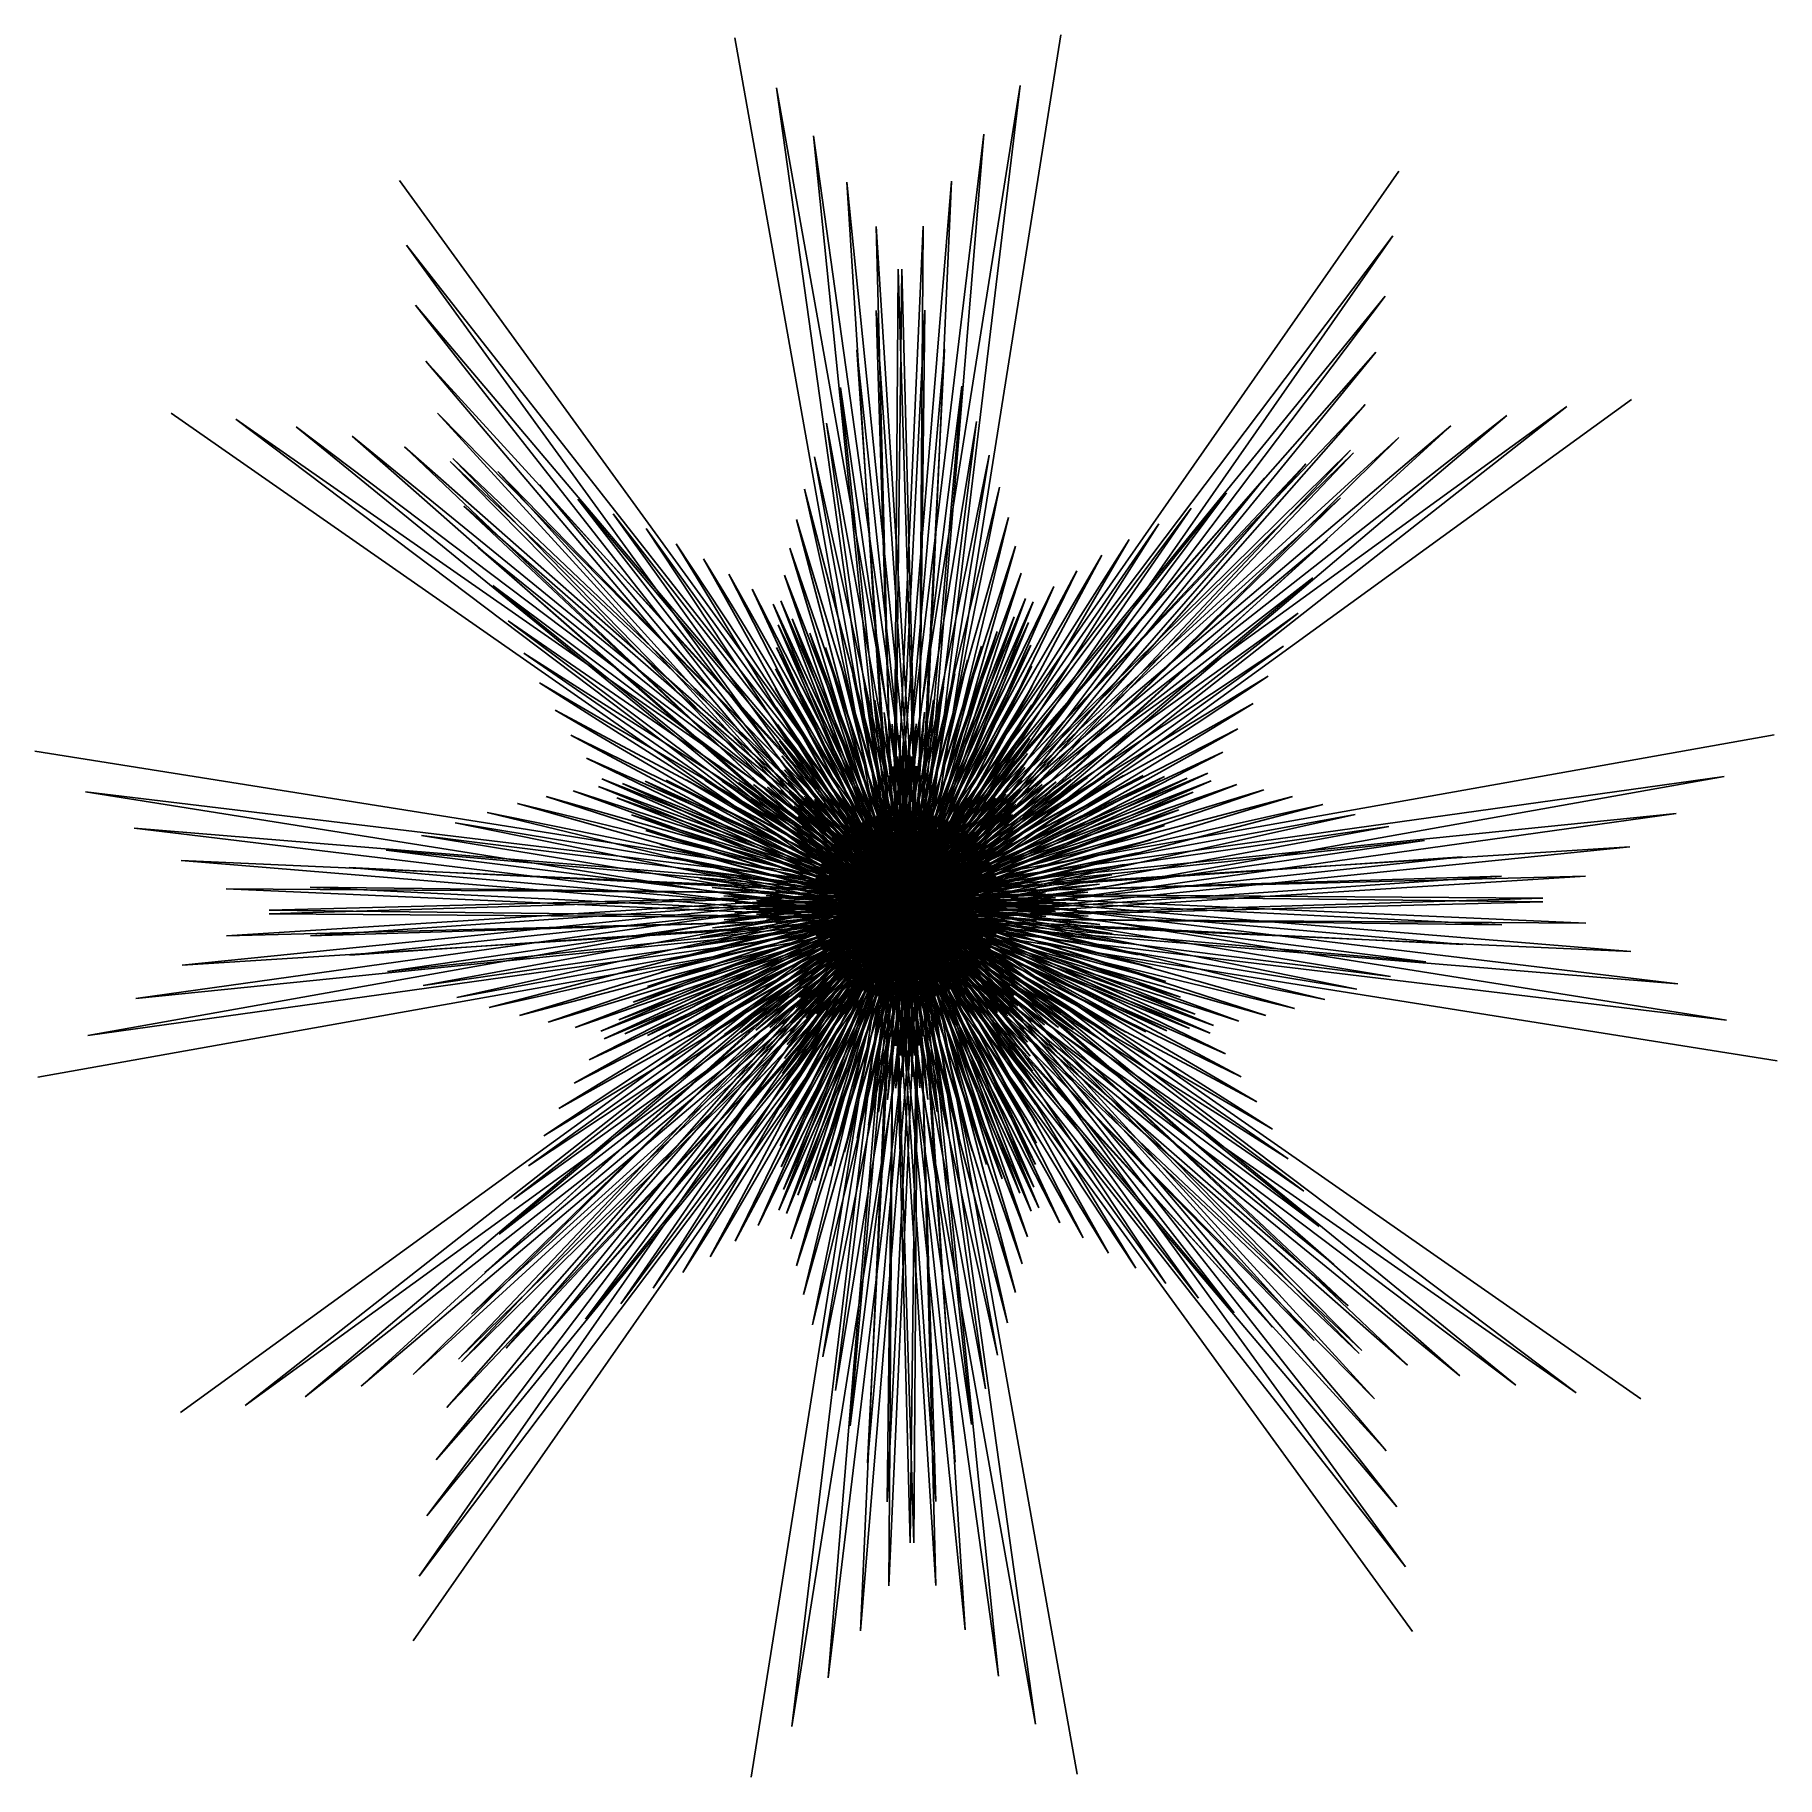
# Model space of a CAD drawing. Header units: metres. Extents: x -32888 to 34088, y -33088 to 33888.
import ezdxf

# ---------------------------------------------------------------- set-up
doc = ezdxf.new("R2010")
doc.units = ezdxf.units.M

msp = doc.modelspace()

# ---------------------------------------------------------------- linework, layer by layer
for p, q in [((5584.4297, -31055.512), (-5985.653, 33770.004)), ((-3790.5317, -31143.89), (6555.378, 33888.23)), ((4990.7324, 31943.861), (-5355.5903, -33088.19)), ((4153.5913, -29207.71), (-4384.23, 31855.543)), ((-4384.23, 31855.543), (7185.95, -32969.945)), ((-2394.7075, -29269.45), (4990.7324, 31943.861)), ((3594.972, 30069.422), (-3790.5317, -31143.89)), ((2879.9504, -27428.295), (-2953.3276, 30007.742)), ((-2953.3276, 30007.742), (5584.4297, -31055.512)), ((-1154.9152, -27466.332), (3594.972, 30069.422)), ((19800.38, -25009.43), (-18868.729, 28290.799)), ((-18117.938, -25366.889), (19539.459, 28652.873)), ((2355.0923, 28266.322), (-2394.7075, -29269.45)), ((1751.1226, -25718.404), (-1679.7739, 28228.31)), ((-1679.7739, 28228.31), (4153.5913, -29207.71)), ((-58.45654, -25735.467), (2355.0923, 28266.322)), ((19318.104, 26166.77), (-18339.207, -27853.043)), ((-17823.096, -23048.54), (19318.104, 26166.77)), ((1258.6895, 26535.46), (-1154.9152, -27466.332)), ((755.2033, -24078.682), (-551.2883, 26518.398)), ((-551.2883, 26518.398), (2879.9504, -27428.295)), ((906.3061, -24077.258), (1258.6895, 26535.46)), ((19461.943, -22697.004), (-18600.219, 25809.553)), ((-18600.219, 25809.553), (20068.55, -27490.922)), ((-118.70905, -22509.3), (444.5786, 24878.68)), ((293.84933, 24877.26), (-58.45654, -25735.467)), ((1750.5352, -22491.678), (293.84933, 24877.26)), ((444.5786, 24878.68), (1751.1226, -25718.404)), ((19063.607, -20545.346), (-18261.736, 23497.174)), ((-18261.736, 23497.174), (19800.38, -25009.43)), ((19023.305, 23848.375), (-18117.938, -25366.889)), ((-17465.457, -20889.705), (19023.305, 23848.375)), ((-881.0642, -21010.043), (1318.5637, 23309.305)), ((2484.4316, -20978.316), (-550.3312, 23291.688)), ((-550.3312, 23291.688), (906.3061, -24077.258)), ((1318.5637, 23309.305), (755.2033, -24078.682)), ((18665.592, 21689.592), (-17823.096, -23048.54)), ((-17054.578, -18882.43), (18665.592, 21689.592)), ((-1541.4043, -19580.338), (2080.8735, 21810.055)), ((3117.448, -19536.45), (-1284.2958, 21778.328)), ((-1284.2958, 21778.328), (1750.5352, -22491.678)), ((2080.8735, 21810.055), (-118.70905, -22509.3)), ((18615.008, -18546.125), (-17863.475, 21345.46)), ((-17863.475, 21345.46), (19461.943, -22697.004)), ((-2108.8499, -18219.303), (2741.2776, 20380.352)), ((3659.1035, -18164.97), (-1917.5745, 20336.434)), ((-1917.5745, 20336.434), (2484.4316, -20978.316)), ((2741.2776, 20380.352), (-881.0642, -21010.043)), ((26009.344, 19600.492), (-27291.01, -19068.426)), ((-24809.467, -18800.33), (28490.836, 19868.676)), ((-22497.09, -18461.84), (26009.344, 19600.492)), ((18254.455, 19682.541), (-17465.457, -20889.705)), ((-16599.336, -17018.748), (18254.455, 19682.541)), ((26366.97, -18317.824), (-27652.959, 19339.332)), ((24048.574, -18023.05), (-25166.805, 19118.055)), ((-25166.805, 19118.055), (28853.078, -18539.154)), ((23697.209, 19261.693), (-24809.467, -18800.33)), ((21889.785, -17665.361), (-22848.457, 18823.201)), ((-22848.457, 18823.201), (26366.97, -18317.824)), ((21545.543, 18863.38), (-22497.09, -18461.84)), ((-20345.38, -18063.566), (23697.209, 19261.693)), ((-18346.205, -17614.924), (21545.543, 18863.38)), ((18124.664, -16691.404), (-17414.84, 19346.285)), ((-17414.84, 19346.285), (19063.607, -20545.346)), ((-2591.7056, -16925.809), (3308.684, 19019.326)), ((4117.5522, -16862.604), (-2459.269, 18964.943)), ((-2459.269, 18964.943), (3117.448, -19536.45)), ((3308.684, 19019.326), (-1541.4043, -19580.338)), ((19882.46, -17254.541), (-20689.625, 18465.55)), ((-20689.625, 18465.55), (24048.574, -18023.05)), ((19546.32, 18414.805), (-20345.38, -18063.566)), ((-16491.438, -17124.633), (19546.32, 18414.805)), ((18018.826, -16799.258), (-18682.352, 18054.664)), ((-18682.352, 18054.664), (21889.785, -17665.361)), ((17691.594, 17924.479), (-18346.205, -17614.924)), ((17799.18, 17818.902), (-17054.578, -18882.43)), ((17600.21, -14973.53), (-16924.557, 17491.516)), ((-16924.557, 17491.516), (18615.008, -18546.125)), ((16291.112, -16307.533), (-16818.936, 17599.148)), ((-16818.936, 17599.148), (19882.46, -17254.541)), ((-16107.561, -15291.081), (17799.18, 17818.902)), ((-14773.348, -16600.377), (17691.594, 17924.479)), ((-2997.6406, -15698.539), (3791.5957, 17725.83)), ((4500.497, -15627.854), (-2917.6619, 17662.582)), ((-2917.6619, 17662.582), (3659.1035, -18164.97)), ((3791.5957, 17725.83), (-2108.8499, -18219.303)), ((15973.455, 17400.28), (-16491.438, -17124.633)), ((14691.952, -15786.426), (-15091.261, 17107.39)), ((-15091.261, 17107.39), (18018.826, -16799.258)), ((14384.399, 16849.129), (-14773.348, -16600.377)), ((-13184.252, -16049.252), (15973.455, 17400.28)), ((-11716.887, -15477.463), (14384.399, 16849.129)), ((17307.46, 16091.1875), (-16599.336, -17018.748)), ((-15586.488, -13691.88), (17307.46, 16091.1875)), ((13214.026, -15242.438), (-13492.056, 16586.336)), ((-13492.056, 16586.336), (16291.112, -16307.533)), ((12916.987, 16277.385), (-13184.252, -16049.252)), ((-10364.299, -14890.534), (12916.987, 16277.385)), ((-3334.3499, -14535.8545), (4197.7427, 16498.516)), ((4815.265, -14459.018), (-3300.64, 16427.818)), ((-3300.64, 16427.818), (4117.5522, -16862.604)), ((4197.7427, 16498.516), (-2591.7056, -16925.809)), ((17049.068, -13384.472), (-16400.309, 15773.423)), ((-16400.309, 15773.423), (18124.664, -16691.404)), ((11850.422, -14681.256), (-12014.165, 16042.326)), ((-12014.165, 16042.326), (14691.952, -15786.426)), ((11564.202, 15690.604), (-11716.887, -15477.463)), ((10594.316, -14108.077), (-10650.519, 15481.184)), ((-10650.519, 15481.184), (13214.026, -15242.438)), ((-9119.252, -14293.768), (11564.202, 15690.604)), ((10319.121, 15093.8545), (-10364.299, -14890.534)), ((9439.288, -13527.417), (-9394.445, 14907.988)), ((-9394.445, 14907.988), (11850.422, -14681.256)), ((-7975.332, -13691.475), (10319.121, 15093.8545)), ((5068.2827, -13354.348), (-3615.1333, 15259.055)), ((-3615.1333, 15259.055), (4500.497, -15627.854)), ((-3608.397, -13436.077), (4534.255, 15335.88)), ((4534.255, 15335.88), (-2997.6406, -15698.539)), ((16786.363, 14492.024), (-16107.561, -15291.081)), ((16477.33, -11917.059), (-15849.189, 14184.326)), ((-15849.189, 14184.326), (17600.21, -14973.53)), ((-15042.463, -12213.996), (16786.363, 14492.024)), ((9175.242, 14491.529), (-9119.252, -14293.768)), ((8379.234, -12943.252), (-8239.376, 14327.361)), ((-8239.376, 14327.361), (10594.316, -14108.077)), ((-6926.299, -13087.537), (9175.242, 14491.529)), ((5266.277, -12311.738), (-3868.4053, 14154.309)), ((-3868.4053, 14154.309), (4815.265, -14459.018)), ((-3825.9634, -12397.394), (4808.4854, 14236.051)), ((4808.4854, 14236.051), (-3334.3499, -14535.8545)), ((8126.1787, 13887.6045), (-7975.332, -13691.475)), ((7407.826, -12359.3545), (-7179.1494, 13743.301)), ((-7179.1494, 13743.301), (9439.288, -13527.417)), ((-5966.2354, -12485.348), (8126.1787, 13887.6045)), ((16242.382, 13014.096), (-15586.488, -13691.88)), ((-14481.135, -10850.586), (16242.382, 13014.096)), ((7166.154, 13285.39), (-6926.299, -13087.537)), ((6519.491, -11778.755), (-6207.7124, 13159.416)), ((-6207.7124, 13159.416), (8379.234, -12943.252)), ((-5089.0273, -11888.101), (7166.154, 13285.39)), ((5414.704, -11329.23), (-4066.358, 13111.709)), ((-4066.358, 13111.709), (5068.2827, -13354.348)), ((-3992.8145, -11417.88), (5025.8823, 13197.422)), ((5025.8823, 13197.422), (-3608.397, -13436.077)), ((15890.555, -10564.2705), (-15277.408, 12716.958)), ((-15277.408, 12716.958), (17049.068, -13384.472)), ((6288.918, 12688.15), (-5966.2354, -12485.348)), ((5708.83, -11204.141), (-5319.4136, 12578.792)), ((-5319.4136, 12578.792), (7407.826, -12359.3545)), ((5489.2305, 12098.361), (-5089.0273, -11888.101)), ((-4289.3047, -11298.33), (6288.918, 12688.15)), ((5518.9336, -10404.682), (-4214.8086, 12129.188)), ((-4214.8086, 12129.188), (5266.277, -12311.738)), ((-4114.504, -10495.436), (5192.8896, 12217.851)), ((5192.8896, 12217.851), (-3825.9634, -12397.394)), ((-3561.877, -10718.266), (5489.2305, 12098.361)), ((15681.205, 11650.489), (-15042.463, -12213.996)), ((-13907.944, -9594.51), (15681.205, 11650.489)), ((4970.575, -10637.8955), (-4508.7266, 12004.187)), ((-4508.7266, 12004.187), (6519.491, -11778.755)), ((4761.7783, 11518.303), (-4289.3047, -11298.33)), ((4299.829, -10082.014), (-3770.5894, 11437.89)), ((-3770.5894, 11437.89), (5708.83, -11204.141)), ((-2901.6948, -10149.857), (4761.7783, 11518.303)), ((15293.811, -9319.186), (-14690.651, 11364.134)), ((-14690.651, 11364.134), (16477.33, -11917.059)), ((5583.8003, -9535.949), (-4318.92, 11204.6875)), ((-4318.92, 11204.6875), (5414.704, -11329.23)), ((-4195.6743, -9628.104), (5314.4346, 11295.466)), ((5314.4346, 11295.466), (-3992.8145, -11417.88)), ((4101.7085, 10949.853), (-3561.877, -10718.266)), ((3691.8303, -9538.231), (-3099.8162, 10882.019)), ((-3099.8162, 10882.019), (4970.575, -10637.8955)), ((-2304.0737, -9594.709), (4101.7085, 10949.853)), ((15108.033, 10394.38), (-14481.135, -10850.586)), ((14691.49, -8175.3037), (-14093.872, 10119.094)), ((-14093.872, 10119.094), (15890.555, -10564.2705)), ((-13327.322, -8439.439), (15108.033, 10394.38)), ((5613.8564, -8720.806), (-4383.813, 10335.942)), ((-4383.813, 10335.942), (5518.9336, -10404.682)), ((-4241.1333, -8813.646), (5395.7383, 10428.073)), ((5395.7383, 10428.073), (-4114.504, -10495.436)), ((3504.061, 10394.713), (-2901.6948, -10149.857)), ((3142.164, -9007.967), (-2491.843, 10338.227)), ((-2491.843, 10338.227), (4299.829, -10082.014)), ((-1764.4697, -9054.19), (3504.061, 10394.713)), ((5613.1865, -7957.0557), (-4413.8447, 9520.812)), ((-4413.8447, 9520.812), (5583.8003, -9535.949)), ((-4254.745, -8050.082), (5441.0044, 9613.714)), ((5441.0044, 9613.714), (-4195.6743, -9628.104)), ((2964.4817, 9854.187), (-2304.0737, -9594.709)), ((2646.621, -8492.406), (-1942.1521, 9807.97)), ((-1942.1521, 9807.97), (3691.8303, -9538.231)), ((-1278.6823, -8529.3955), (2964.4817, 9854.187)), ((14527.378, 9239.351), (-13907.944, -9594.51)), ((14087.571, -7126.2393), (-13491.437, 8975.394)), ((-13491.437, 8975.394), (15293.811, -9319.186)), ((-12743.267, -7379.2085), (14527.378, 9239.351)), ((5585.6245, -7242.454), (-4413.1973, 8757.05)), ((-4413.1973, 8757.05), (5613.8564, -8720.806)), ((5454.8633, 8850.014), (-4241.1333, -8813.646)), ((-4240.699, -7335.0625), (5454.8633, 8850.014)), ((2478.671, 9329.398), (-1764.4697, -9054.19)), ((2201.1099, -7992.537), (-1446.5646, 9292.42)), ((-1446.5646, 9292.42), (3142.164, -9007.967)), ((2042.6592, 8821.221), (-1278.6823, -8529.3955)), ((1801.8824, -7509.107), (-1001.0989, 8792.539)), ((-1001.0989, 8792.539), (2646.621, -8492.406)), ((-842.64844, -8021.2227), (2478.671, 9329.398)), ((-452.62366, -7530.3516), (2042.6592, 8821.221)), ((13943.218, 8179.293), (-13327.322, -8439.439)), ((-12159.385, -6407.769), (13943.218, 8179.293)), ((5534.595, -6574.812), (-4385.6147, 8042.4604)), ((-4385.6147, 8042.4604), (5613.1865, -7957.0557)), ((5440.65, 8135.0933), (-4254.745, -8050.082)), ((-4202.2266, -6666.601), (5440.65, 8135.0933)), ((1652.6741, 8330.345), (-842.64844, -8021.2227)), ((1445.4218, -7042.6855), (-601.8926, 8309.105)), ((-601.8926, 8309.105), (2201.1099, -7992.537)), ((-105.05377, -7057.292), (1652.6741, 8330.345)), ((13485.36, -6166.211), (-12887.504, 7926.3594)), ((-12887.504, 7926.3594), (14691.49, -8175.3037)), ((5463.2534, -5951.9487), (-4334.551, 7374.8433)), ((-4334.551, 7374.8433), (5585.6245, -7242.454)), ((5402.271, 7466.5713), (-4240.699, -7335.0625)), ((-4142.722, -6042.444), (5402.271, 7466.5713)), ((1305.0632, 7857.291), (-452.62366, -7530.3516)), ((1128.3379, -6593.693), (-245.4123, 7842.6865)), ((-245.4123, 7842.6865), (1801.8824, -7509.107)), ((996.494, 7402.405), (-105.05377, -7057.292)), ((847.51807, -6162.3945), (71.6532, 7393.692)), ((71.6532, 7393.692), (1445.4218, -7042.6855)), ((203.49704, -6602.4043), (1305.0632, 7857.291)), ((476.1594, -6165.893), (996.494, 7402.405)), ((-30855.533, -4584.2896), (33970.035, 6985.5044)), ((13359.429, 7207.688), (-12743.267, -7379.2085)), ((12888.125, -5288.973), (-12285.419, 6966.096)), ((-12285.419, 6966.096), (14087.571, -7126.2393)), ((-11578.766, -5519.468), (13359.429, 7207.688)), ((5374.552, -5371.6514), (-4263.2456, 6751.955)), ((-4263.2456, 6751.955), (5534.595, -6574.812)), ((5342.681, 6842.4736), (-4202.2266, -6666.601)), ((-4064.938, -5460.602), (5342.681, 6842.4736)), ((723.849, 6965.8926), (203.49704, -6602.4043)), ((600.01807, -5748.9326), (352.44025, 6962.3926)), ((352.44025, 6962.3926), (1128.3379, -6593.693)), ((715.8572, -5747.8413), (723.849, 6965.8926)), ((32143.908, -3990.3916), (-32888.164, 6355.7397)), ((12778.729, 6319.545), (-12159.385, -6407.769)), ((12298.339, -4489.282), (-11688.161, 6088.8945)), ((-11688.161, 6088.8945), (13485.36, -6166.211)), ((-11004.085, -4708.955), (12778.729, 6319.545)), ((5271.0894, -4831.807), (-4174.559, 6171.6455)), ((-4174.559, 6171.6455), (5463.2534, -5951.9487)), ((5264.9756, 6260.5728), (-4142.722, -6042.444)), ((-3971.6948, -4918.8804), (5264.9756, 6260.5728)), ((193.89651, -4975.5312), (817.005, 6153.3364)), ((1107.291, -4966.9277), (274.6132, 6148.225)), ((274.6132, 6148.225), (715.8572, -5747.8413)), ((383.00232, -5353.3364), (599.97406, 6548.9326)), ((484.13498, 6547.841), (476.1594, -6165.893)), ((925.3503, -5348.227), (484.13498, 6547.841)), ((599.97406, 6548.9326), (847.51807, -6162.3945)), ((817.005, 6153.3364), (600.01807, -5748.9326)), ((32055.564, 5384.09), (-32769.973, -6185.802)), ((-29007.727, -3153.4595), (32055.564, 5384.09)), ((12204.157, 5508.793), (-11578.766, -5519.468)), ((-10437.903, -3970.5537), (12204.157, 5508.793)), ((10535.927, 5383.844), (-10204.703, -4518.8857)), ((9720.821, 5413.8276), (-9335.959, -4583.7812)), ((8957.072, 5413.16), (-8520.789, -4613.8853)), ((-8520.789, -4613.8853), (10535.927, 5383.844)), ((-7757.0664, -4613.171), (9720.821, 5413.8276)), ((8242.47, 5385.6), (-7757.0664, -4613.171)), ((-7042.4766, -4585.5903), (8957.072, 5413.16)), ((-6374.822, -4534.582), (8242.47, 5385.6)), ((5155.2173, -4330.357), (-4071.0825, 5631.813)), ((-4071.0825, 5631.813), (5374.552, -5371.6514)), ((5171.62, 5718.9443), (-4064.938, -5460.602)), ((-3865.229, -4415.3936), (5171.62, 5718.9443)), ((-110.0628, -4272.5835), (1169.7018, 5415.3584)), ((1397.9548, -4258.379), (-64.07568, 5403.737)), ((-64.07568, 5403.737), (1107.291, -4966.9277)), ((30.30463, -4615.359), (1006.0966, 5775.5312)), ((1264.082, -4603.7363), (92.70206, 5766.927)), ((92.70206, 5766.927), (925.3503, -5348.227)), ((1169.7018, 5415.3584), (193.89651, -4975.5312)), ((1006.0966, 5775.5312), (383.00232, -5353.3364)), ((30269.463, -2594.5754), (-30943.88, 4790.592)), ((-30943.88, 4790.592), (34088.22, -5555.4414)), ((14354.328, 4868.344), (-14259.036, -3815.1992)), ((13311.718, 5066.3335), (-13154.288, -4068.4663)), ((12417.83, -4192.942), (-12197.374, 4826.0205)), ((-12197.374, 4826.0205), (14436.031, -3808.5469)), ((12329.209, 5214.7563), (-12111.6875, -4266.414)), ((-12111.6875, -4266.414), (14354.328, 4868.344)), ((11495.444, -4314.483), (-11217.824, 4992.957)), ((-11217.824, 4992.957), (13397.401, -4025.9395)), ((11404.659, 5318.982), (-11129.239, -4414.6816)), ((-11129.239, -4414.6816), (13311.718, 5066.3335)), ((11718.284, -3761.8276), (-11098.383, 5289.178)), ((-11098.383, 5289.178), (12888.125, -5288.973)), ((11637.843, 4770.7085), (-11004.085, -4708.955)), ((10628.088, -4395.7065), (-10295.45, 5114.469)), ((-10295.45, 5114.469), (12417.83, -4192.942)), ((-10204.703, -4518.8857), (12329.209, 5214.7563)), ((-9881.974, -3299.9426), (11637.843, 4770.7085)), ((9813.655, -4441.1157), (-9428.082, 5195.719)), ((-9428.082, 5195.719), (11495.444, -4314.483)), ((-9335.959, -4583.7812), (11404.659, 5318.982)), ((9050.029, -4454.8364), (-8613.662, 5241.104)), ((-8613.662, 5241.104), (10628.088, -4395.7065)), ((8335.035, -4440.743), (-7850.0234, 5254.847)), ((-7850.0234, 5254.847), (9813.655, -4441.1157)), ((7666.55, -4402.3027), (-7135.041, 5240.7334)), ((-7135.041, 5240.7334), (9050.029, -4454.8364)), ((7574.8276, 5334.5728), (-7042.4766, -4585.5903)), ((7042.4526, -4342.7095), (-6466.58, 5202.258)), ((-6466.58, 5202.258), (8335.035, -4440.743)), ((6951.9272, 5263.282), (-6374.822, -4534.582)), ((6460.5874, -4264.957), (-5842.459, 5142.7017)), ((-5842.459, 5142.7017), (7666.55, -4402.3027)), ((-5751.9336, -4463.274), (7574.8276, 5334.5728)), ((6371.6304, 5174.577), (-5751.9336, -4463.274)), ((5918.889, -4171.6846), (-5260.5815, 5064.9644)), ((-5260.5815, 5064.9644), (7042.4526, -4342.7095)), ((-5171.661, -4374.5405), (6951.9272, 5263.282)), ((5831.822, 5071.0728), (-5171.661, -4374.5405)), ((5415.345, -4065.2812), (-4718.895, 4971.6777)), ((-4718.895, 4971.6777), (6460.5874, -4264.957)), ((-4631.828, -4271.066), (6371.6304, 5174.577)), ((5330.3716, 4955.202), (-4631.828, -4271.066)), ((4947.9414, -3947.9624), (-4215.3394, 4865.287)), ((-4215.3394, 4865.287), (5918.889, -4171.6846)), ((-4130.3657, -4155.2085), (5831.822, 5071.0728)), ((4865.261, 4829.0996), (-4130.3657, -4155.2085)), ((5065.2964, 5215.331), (-3971.6948, -4918.8804)), ((5029.113, -3865.2466), (-3955.2231, 5130.3516)), ((-3955.2231, 5130.3516), (5271.0894, -4831.807)), ((4947.91, 4747.9937), (-3865.229, -4415.3936)), ((4514.76, -3821.6846), (-3747.9468, 4747.957)), ((-3747.9468, 4747.957), (5415.345, -4065.2812)), ((-3747.9375, -3947.9663), (5065.2964, 5215.331)), ((-3665.2666, -4029.0938), (5330.3716, 4955.202)), ((4434.535, 4694.6836), (-3665.2666, -4029.0938)), ((-3621.6426, -3514.8057), (4947.91, 4747.9937)), ((-3234.53, -3894.6885), (4865.261, 4829.0996)), ((-2836.2595, -3753.7183), (4434.535, 4694.6836)), ((-329.3321, -3637.9832), (1429.2623, 4746.9136)), ((1605.262, -3619.753), (-311.03168, 4730.5146)), ((-311.03168, 4730.5146), (1397.9548, -4258.379)), ((-229.28998, -3946.9087), (1310.0569, 5072.5845)), ((1511.0371, -3930.5137), (-197.96088, 5058.378)), ((-197.96088, 5058.378), (1264.082, -4603.7363)), ((1429.2623, 4746.9136), (-110.0628, -4272.5835)), ((1310.0569, 5072.5845), (30.30463, -4615.359)), ((16627.836, 4300.5684), (-16662.566, -3117.7385)), ((15458.998, 4615.3315), (-15427.86, -3500.4668)), ((14436.031, -3808.5469), (-14335.836, 4334.4165)), ((-14335.836, 4334.4165), (16698.5, -3197.8145)), ((-14259.036, -3815.1992), (16627.836, 4300.5684)), ((13397.401, -4025.9395), (-13236.059, 4608.459)), ((-13236.059, 4608.459), (15535.802, -3534.5496)), ((-13154.288, -4068.4663), (15458.998, 4615.3315)), ((11149.863, -3101.6746), (-10518.312, 4561.757)), ((-10518.312, 4561.757), (12298.339, -4489.282)), ((11082.025, 4099.796), (-10437.903, -3970.5537)), ((-9338.213, -2691.887), (11082.025, 4099.796)), ((4894.696, -3434.5217), (-3829.1074, 4665.2524)), ((-3829.1074, 4665.2524), (5155.2173, -4330.357)), ((4821.6675, 4314.779), (-3747.9375, -3947.9663)), ((4753.7075, -3036.2727), (-3694.6714, 4234.549)), ((-3694.6714, 4234.549), (5029.113, -3865.2466)), ((-3488.2317, -3113.9172), (4821.6675, 4314.779)), ((4113.925, -3688.225), (-3314.7866, 4621.66)), ((-3314.7866, 4621.66), (4947.9414, -3947.9624)), ((4036.254, 4553.7227), (-3234.53, -3894.6885)), ((3743.5679, -3549.223), (-2913.9302, 4488.2207)), ((-2913.9302, 4488.2207), (4514.76, -3821.6846)), ((3668.5823, 4407.7656), (-2836.2595, -3753.7183)), ((3401.9336, -3406.0994), (-2543.5627, 4349.2266)), ((-2543.5627, 4349.2266), (4113.925, -3688.225)), ((-2468.6077, -3607.7458), (4036.254, 4553.7227)), ((3329.7358, 4258.208), (-2468.6077, -3607.7458)), ((3087.34, -3260.1194), (-2201.9387, 4206.0957)), ((-2201.9387, 4206.0957), (3743.5679, -3549.223)), ((-2129.7405, -3458.2046), (3668.5823, 4407.7656)), ((3017.9478, 4106.3276), (-2129.7405, -3458.2046)), ((2798.1292, -3112.434), (-1887.3352, 4060.1226)), ((-1887.3352, 4060.1226), (3401.9336, -3406.0994)), ((-1817.9431, -3306.3303), (3329.7358, 4258.208)), ((-1531.575, -3153.2173), (3017.9478, 4106.3276)), ((1744.2885, -3047.769), (-482.46167, 4125.6587)), ((-482.46167, 4125.6587), (1605.262, -3619.753)), ((-479.1128, -3068.7207), (1612.0603, 4145.3955)), ((-412.05542, -3345.397), (1529.3269, 4437.9844)), ((1682.438, -3325.6655), (-405.26703, 4419.752)), ((-405.26703, 4419.752), (1511.0371, -3930.5137)), ((1612.0603, 4145.3955), (-329.3321, -3637.9832)), ((1529.3269, 4437.9844), (-229.28998, -3946.9087)), ((30207.703, 3953.6475), (-30855.533, -4584.2896)), ((28466.34, -1354.7911), (-29069.438, 3394.8398)), ((-29069.438, 3394.8398), (32143.908, -3990.3916)), ((-27228.305, -1879.8264), (30207.703, 3953.6475)), ((19164.957, 3459.1863), (-19336.422, -2117.663)), ((17862.588, 3917.6292), (-17964.932, -2659.3516)), ((16698.5, -3197.8145), (-16725.844, 3591.5186)), ((-16725.844, 3591.5186), (19219.314, -2308.767)), ((-16662.566, -3117.7385), (19164.957, 3459.1863)), ((15535.802, -3534.5496), (-15498.522, 3997.7122)), ((-15498.522, 3997.7122), (17925.816, -2791.6729)), ((-15427.86, -3500.4668), (17862.588, 3917.6292)), ((10594.722, -2504.029), (-9949.842, 3901.742)), ((-9949.842, 3901.742), (11718.284, -3761.8276)), ((10538.193, 3491.9502), (-9881.974, -3299.9426)), ((-8807.938, -2142.2656), (10538.193, 3491.9502)), ((4688.21, 3913.9434), (-3621.6426, -3514.8057)), ((4607.752, -2668.6), (-3553.7031, 3836.2778)), ((-3553.7031, 3836.2778), (4894.696, -3434.5217)), ((4549.233, 3543.5552), (-3488.2317, -3113.9172)), ((4458.217, -2329.7234), (-3407.7556, 3468.595)), ((-3407.7556, 3468.595), (4753.7075, -3036.2727)), ((-3349.213, -2743.5803), (4688.21, 3913.9434)), ((-3206.1047, -2401.9268), (4549.233, 3543.5552)), ((2731.5703, 3953.22), (-1817.9431, -3306.3303)), ((2532.746, -2964.0374), (-1598.1338, 3912.4312)), ((-1598.1338, 3912.4312), (3087.34, -3260.1194)), ((2469.03, 3799.8503), (-1531.575, -3153.2173)), ((2289.6904, -2815.813), (-1332.7676, 3764.0251)), ((-1332.7676, 3764.0251), (2798.1292, -3112.434)), ((-1269.0256, -2999.8525), (2731.5703, 3953.22)), ((2228.785, 3647.086), (-1269.0256, -2999.8525)), ((2067.5103, -2668.5442), (-1089.6946, 3615.811)), ((-1089.6946, 3615.811), (2532.746, -2964.0374)), ((-1028.7892, -2847.0837), (2469.03, 3799.8503)), ((2009.3962, 3495.6667), (-1028.7892, -2847.0837)), ((1864.8132, -2522.913), (-867.5065, 3468.546)), ((-867.5065, 3468.546), (2289.6904, -2815.813)), ((-809.4159, -2695.6577), (2228.785, 3647.086)), ((-609.4846, -2546.2383), (2009.3962, 3495.6667)), ((-601.5167, -2329.2874), (1772.4451, 3361.173)), ((1828.0769, -2538.5374), (-592.3561, 3585.567)), ((-592.3561, 3585.567), (1744.2885, -3047.769)), ((-572.4602, -2561.1672), (1732.113, 3607.471)), ((1792.3601, -2785.5654), (-544.29297, 3847.7673)), ((-544.29297, 3847.7673), (1682.438, -3325.6655)), ((-532.0845, -2807.481), (1679.1084, 3868.722)), ((1772.4451, 3361.173), (-532.0845, -2807.481)), ((1732.113, 3607.471), (-479.1128, -3068.7207)), ((1679.1084, 3868.722), (-412.05542, -3345.397)), ((28428.285, 2680.0745), (-29007.727, -3153.4595)), ((-25518.41, -751.0062), (28428.285, 2680.0745)), ((20536.438, 2917.5366), (-20778.32, -1484.3911)), ((17925.816, -2791.6729), (-18019.332, 3108.6487)), ((-18019.332, 3108.6487), (20580.342, -1741.3665)), ((-17964.932, -2659.3516), (20536.438, 2917.5366)), ((10054.194, -1964.4517), (-9394.718, 3304.042)), ((-9394.718, 3304.042), (11149.863, -3101.6746)), ((10007.955, 2942.2058), (-9338.213, -2691.887)), ((9529.39, -1478.7106), (-8854.18, 2764.5117)), ((-8854.18, 2764.5117), (10594.722, -2504.029)), ((-8292.411, -1646.6042), (10007.955, 2942.2058)), ((4406.0654, 3201.98), (-3349.213, -2743.5803)), ((4306.335, -2017.9358), (-3258.2131, 3129.7285)), ((-3258.2131, 3129.7285), (4607.752, -2668.6)), ((4260.1084, 2887.3564), (-3206.1047, -2401.9268)), ((4153.211, -1731.5862), (-3106.3384, 2817.9312)), ((-3106.3384, 2817.9312), (4458.217, -2329.7234)), ((-3060.0925, -2087.3796), (4406.0654, 3201.98)), ((-2912.4216, -1798.1494), (4260.1084, 2887.3564)), ((1809.4808, 3346.2397), (-809.4159, -2695.6577)), ((1872.5026, -1691.2141), (-673.8972, 2683.0474)), ((-673.8972, 2683.0474), (1867.6553, -2087.841)), ((1873.8915, -1883.0508), (-667.65845, 2887.8394)), ((-667.65845, 2887.8394), (1852.7637, -2306.1475)), ((1680.2925, -2379.4998), (-664.8059, 3322.9163)), ((-664.8059, 3322.9163), (2067.5103, -2668.5442)), ((1867.6553, -2087.841), (-652.76025, 3106.1492)), ((-652.76025, 3106.1492), (1828.0769, -2538.5374)), ((-632.85986, -1714.8274), (1830.63, 2706.6577)), ((-630.6271, -1906.6594), (1820.525, 2911.2988)), ((1852.7637, -2306.1475), (-628.0582, 3338.5452)), ((-628.0582, 3338.5452), (1792.3601, -2785.5654)), ((-620.53784, -2111.2927), (1801.5201, 3129.286)), ((1830.63, 2706.6577), (-620.53784, -2111.2927)), ((1627.7074, 3199.3694), (-609.4846, -2546.2383)), ((1820.525, 2911.2988), (-601.5167, -2329.2874)), ((1801.5201, 3129.286), (-572.4602, -2561.1672)), ((1512.7073, -2238.8005), (-480.28894, 3179.5012)), ((-480.28894, 3179.5012), (1864.8132, -2522.913)), ((-427.70386, -2399.3708), (1809.4808, 3346.2397)), ((1462.8042, 3055.5361), (-427.70386, -2399.3708)), ((1360.8657, -2101.2405), (-312.70062, 3038.8027)), ((-312.70062, 3038.8027), (1680.2925, -2379.4998)), ((-262.79742, -2255.5383), (1627.7074, 3199.3694)), ((1313.5825, 2915.1382), (-262.79742, -2255.5383)), ((1223.6504, -1967.1711), (-160.86255, 2901.2412)), ((-160.86255, 2901.2412), (1512.7073, -2238.8005)), ((-113.57935, -2115.1392), (1462.8042, 3055.5361)), ((1178.9187, 2778.506), (-113.57935, -2115.1392)), ((1099.9912, -1836.8857), (-23.64441, 2767.1726)), ((-23.64441, 2767.1726), (1360.8657, -2101.2405)), ((21.08728, -1978.5076), (1313.5825, 2915.1382)), ((142.2655, -1845.9136), (1178.9187, 2778.506)), ((26735.459, -258.73895), (-27266.328, 2154.968)), ((-27266.328, 2154.968), (30269.463, -2594.5754)), ((21978.336, 2284.2007), (-22291.684, -750.4332)), ((19219.314, -2308.767), (-19380.361, 2541.1885)), ((-19380.361, 2541.1885), (22010.049, -1080.9689)), ((-19336.422, -2117.663), (21978.336, 2284.2007)), ((9492.397, 2446.6606), (-8807.938, -2142.2656)), ((9021.215, -1042.6967), (-8329.388, 2278.7222)), ((-8329.388, 2278.7222), (10054.194, -1964.4517)), ((-7792.532, -1201.1364), (9492.397, 2446.6606)), ((4112.407, 2598.1716), (-3060.0925, -2087.3796)), ((3999.842, -1469.0452), (-2953.2239, 2531.5635)), ((-2953.2239, 2531.5635), (4306.335, -2017.9358)), ((3964.0288, 2332.7612), (-2912.4216, -1798.1494)), ((3847.0786, -1228.7994), (-2799.8442, 2269.041)), ((-2799.8442, 2269.041), (4153.211, -1731.5862)), ((-2764.0166, -1532.7826), (4112.407, 2598.1716)), ((3815.8054, 2089.7048), (-2764.0166, -1532.7826)), ((3695.6604, -1009.41003), (-2647.0767, 2028.8036)), ((-2647.0767, 2028.8036), (3999.842, -1469.0452)), ((-2615.8035, -1289.7089), (3964.0288, 2332.7612)), ((-2468.5396, -1067.5201), (3815.8054, 2089.7048)), ((1864.4305, -1511.7699), (-672.5051, 2491.2124)), ((-672.5051, 2491.2124), (1873.8915, -1883.0508)), ((1850.548, -1344.1538), (-664.4354, 2311.7666)), ((-664.4354, 2311.7666), (1872.5026, -1691.2141)), ((1831.6414, -1187.8127), (-650.5502, 2144.1523)), ((-650.5502, 2144.1523), (1864.4305, -1511.7699)), ((1828.1693, 2335.2646), (-632.85986, -1714.8274)), ((1832.8492, 2514.8337), (-630.6271, -1906.6594)), ((-628.1669, -1535.2661), (1832.8492, 2514.8337)), ((1817.4419, 2167.4214), (-628.1669, -1535.2661)), ((-617.4509, -1367.415), (1828.1693, 2335.2646)), ((1801.4924, 2010.747), (-617.4509, -1367.415)), ((-601.49036, -1210.7484), (1817.4419, 2167.4214)), ((-581.03784, -1064.7168), (1801.4924, 2010.747)), ((1057.7373, 2645.913), (21.08728, -1978.5076)), ((988.88, -1710.6196), (100.01166, 2636.8865)), ((100.01166, 2636.8865), (1223.6504, -1967.1711)), ((949.026, 2517.575), (142.2655, -1845.9136)), ((889.386, -1588.5537), (211.11734, 2510.6191)), ((211.11734, 2510.6191), (1099.9912, -1836.8857)), ((250.97131, -1717.5745), (1057.7373, 2645.913)), ((851.85065, 2393.6553), (250.97131, -1717.5745)), ((800.5884, -1470.8314), (310.61652, 2388.554)), ((310.61652, 2388.554), (988.88, -1710.6196)), ((348.1519, -1593.6555), (949.026, 2517.575)), ((765.28784, 2274.28), (348.1519, -1593.6555)), ((721.66943, -1357.5483), (399.40924, 2270.831)), ((399.40924, 2270.831), (889.386, -1588.5537)), ((434.70978, -1474.2798), (851.85065, 2393.6553)), ((688.51825, 2159.5295), (434.70978, -1474.2798)), ((651.8145, -1248.7689), (478.33286, 2157.5483)), ((478.33286, 2157.5483), (800.5884, -1470.8314)), ((511.484, -1359.5297), (765.28784, 2274.28)), ((620.72626, 2049.4526), (511.484, -1359.5297)), ((590.2939, -1144.5226), (548.1865, 2048.769)), ((548.1865, 2048.769), (721.66943, -1357.5483)), ((579.2716, -1249.4526), (688.51825, 2159.5295)), ((638.8116, -1144.0653), (620.72626, 2049.4526)), ((26718.402, 1551.1721), (-27228.305, -1879.8264)), ((-23878.682, 244.90573), (26718.402, 1551.1721)), ((23491.69, 1550.2878), (-23877.258, 93.7403)), ((20580.342, -1741.3665), (-20810.059, 1880.8328)), ((-20810.059, 1880.8328), (23509.303, -318.6657)), ((-20778.32, -1484.3911), (23491.69, 1550.2878)), ((8992.542, 2001.083), (-8292.411, -1646.6042)), ((8530.349, -652.6489), (-7821.217, 1842.6859)), ((-7821.217, 1842.6859), (9529.39, -1478.7106)), ((8509.092, 1601.978), (-7792.532, -1201.1364)), ((8057.2935, -305.0396), (-7330.347, 1452.659)), ((-7330.347, 1452.659), (9021.215, -1042.6967)), ((-7309.109, -801.8673), (8992.542, 2001.083)), ((-6842.6763, -445.5022), (8509.092, 1601.978)), ((4619.756, 1405.249), (-3730.5176, -511.01794)), ((4325.6636, 1482.4451), (-3419.7573, -605.24396)), ((4068.7253, -679.0974), (-3145.4001, 1412.0435)), ((-3145.4001, 1412.0435), (4637.9873, -529.3141)), ((4047.764, 1544.3038), (-3125.662, -682.4498)), ((-3125.662, -682.4498), (4619.756, 1405.249)), ((3807.4775, -732.0946), (-2868.7185, 1479.1194)), ((-2868.7185, 1479.1194), (4345.4014, -612.0388)), ((3785.5723, 1592.3419), (-2847.7651, -744.29944)), ((-2847.7651, -744.29944), (4325.6636, 1482.4451)), ((3668.5376, 1867.524), (-2615.8035, -1289.7089)), ((3561.1724, -772.4469), (-2607.476, 1532.0988)), ((-2607.476, 1532.0988), (4068.7253, -679.0974)), ((3538.541, 1628.0676), (-2585.5615, -792.37024)), ((-2585.5615, -792.37024), (4047.764, 1544.3038)), ((3546.2346, -809.494), (-2495.662, 1809.406)), ((-2495.662, 1809.406), (3847.0786, -1228.7994)), ((3522.9075, 1664.8264), (-2468.5396, -1067.5201)), ((3329.288, -801.5149), (-2361.1738, 1572.4431)), ((-2361.1738, 1572.4431), (3807.4775, -732.0946)), ((3399.365, -627.71985), (-2346.233, 1609.4978)), ((-2346.233, 1609.4978), (3695.6604, -1009.41003)), ((3306.1548, 1652.7482), (-2338.5425, -828.06384)), ((-2338.5425, -828.06384), (3785.5723, 1592.3419)), ((-2322.9106, -864.819), (3668.5376, 1867.524)), ((3379.495, 1480.3049), (-2322.9106, -864.819)), ((3255.5388, -462.79565), (-2199.374, 1427.695)), ((-2199.374, 1427.695), (3546.2346, -809.494)), ((-2179.4963, -680.3014), (3522.9075, 1664.8264)), ((3111.2979, -820.5266), (-2129.291, 1601.508)), ((-2129.291, 1601.508), (3561.1724, -772.4469)), ((3087.84, 1667.6569), (-2106.153, -852.7517)), ((-2106.153, -852.7517), (3538.541, 1628.0676)), ((-2038.7986, -512.7124), (3379.495, 1480.3049)), ((2906.6602, -830.6256), (-1911.2996, 1620.5234)), ((-1911.2996, 1620.5234), (3329.288, -801.5149)), ((2883.0532, 1673.8871), (-1887.8467, -867.64417)), ((-1887.8467, -867.64417), (3306.1548, 1652.7482)), ((2714.833, -832.8506), (-1706.6633, 1630.6198)), ((-1706.6633, 1630.6198), (3111.2979, -820.5266)), ((2691.2131, 1672.5038), (-1683.0515, -873.89)), ((-1683.0515, -873.89), (3087.84, 1667.6569)), ((2535.267, -828.16565), (-1514.8345, 1632.8478)), ((-1514.8345, 1632.8478), (2906.6602, -830.6256)), ((-1491.2197, -872.49316), (2883.0532, 1673.8871)), ((2511.7725, 1664.4269), (-1491.2197, -872.49316)), ((2367.4204, -817.443), (-1335.2701, 1628.1608)), ((-1335.2701, 1628.1608), (2714.833, -832.8506)), ((-1311.7659, -864.4365), (2691.2131, 1672.5038)), ((2344.1528, 1650.5491), (-1311.7659, -864.4365)), ((2210.7493, -801.4894), (-1167.422, 1617.4408)), ((-1167.422, 1617.4408), (2535.267, -828.16565)), ((-1144.1593, -850.54016), (2511.7725, 1664.4269)), ((2187.8152, 1631.6382), (-1144.1593, -850.54016)), ((2064.7222, -781.0314), (-1010.7478, 1601.4915)), ((-1010.7478, 1601.4915), (2367.4204, -817.443)), ((-987.80884, -831.64636), (2344.1528, 1650.5491)), ((2042.195, 1608.4368), (-987.80884, -831.64636)), ((1928.8058, -756.74316), (-864.72363, 1581.0294)), ((-864.72363, 1581.0294), (2210.7493, -801.4894)), ((-842.20105, -808.42944), (2187.8152, 1631.6382)), ((1906.7698, 1581.5804), (-842.20105, -808.42944)), ((1802.4966, -729.2146), (-728.8087, 1556.7397)), ((-728.8087, 1556.7397), (2064.7222, -781.0314)), ((-706.7637, -781.58716), (2042.195, 1608.4368)), ((1780.9974, 1551.6808), (-706.7637, -781.58716)), ((1808.4358, -1042.1957), (-631.6454, 1987.8097)), ((-631.6454, 1987.8097), (1850.548, -1344.1538)), ((1781.588, -906.76294), (-608.43774, 1842.1941)), ((-608.43774, 1842.1941), (1831.6414, -1187.8127)), ((1685.2815, -699.0033), (-602.496, 1529.2153)), ((-602.496, 1529.2153), (1928.8058, -756.74316)), ((1781.0304, 1864.7228), (-601.49036, -1210.7484)), ((1751.6802, -780.99817), (-581.5863, 1706.7644)), ((-581.5863, 1706.7644), (1808.4358, -1042.1957)), ((1756.7457, 1728.8035), (-581.03784, -1064.7168)), ((-580.9989, -751.6793), (1906.7698, 1581.5804)), ((1664.3749, 1519.2634), (-580.9989, -751.6793)), ((-556.7389, -928.80945), (1781.0304, 1864.7228)), ((1729.2162, 1602.4951), (-556.7389, -928.80945)), ((1719.2654, -664.3727), (-551.68164, 1580.9967)), ((-551.68164, 1580.9967), (1781.588, -906.76294)), ((-529.21533, -802.496), (1756.7457, 1728.8035)), ((1699.0033, 1485.2815), (-529.21533, -802.496)), ((1684.8179, -556.3972), (-519.26404, 1464.3741)), ((-519.26404, 1464.3741), (1751.6802, -780.99817)), ((-499.0039, -685.2809), (1729.2162, 1602.4951)), ((1666.599, 1376.674), (-499.0039, -685.2809)), ((1576.6732, -666.5996), (-485.28015, 1499.0046)), ((-485.28015, 1499.0046), (1802.4966, -729.2146)), ((1648.775, -456.5854), (-484.81543, 1356.4)), ((-484.81543, 1356.4), (1719.2654, -664.3727)), ((-466.60022, -576.67255), (1699.0033, 1485.2815)), ((-464.3734, -719.2648), (1780.9974, 1551.6808)), ((1556.3965, 1484.8185), (-464.3734, -719.2648)), ((-432.44604, -476.1978), (1666.599, 1376.674)), ((1476.1965, -632.44714), (-376.67255, 1466.6002)), ((-376.67255, 1466.6002), (1685.2815, -699.0033)), ((-356.39795, -684.81726), (1664.3749, 1519.2634)), ((1456.5813, 1448.7782), (-356.39795, -684.81726)), ((1383.3906, -596.9449), (-276.1972, 1432.4467)), ((-276.1972, 1432.4467), (1576.6732, -666.5996)), ((-256.5821, -648.7777), (1556.3965, 1484.8185)), ((1364.461, 1411.5331), (-256.5821, -648.7777)), ((1297.808, -560.45184), (-183.38995, 1396.9453)), ((-183.38995, 1396.9453), (1476.1965, -632.44714)), ((-164.46045, -611.53357), (1456.5813, 1448.7782)), ((1279.5806, 1373.4341), (-164.46045, -611.53357)), ((1219.0187, -523.28674), (-97.80774, 1360.452)), ((-97.80774, 1360.452), (1383.3906, -596.9449)), ((-79.58124, -573.43365), (1364.461, 1411.5331)), ((-1.50604, -534.79034), (1279.5806, 1373.4341)), ((339.8906, -539.1962), (839.7946, 1412.8191)), ((877.7666, -534.12646), (341.15778, 1408.1194)), ((341.15778, 1408.1194), (835.6679, -686.32556)), ((360.20474, -612.8189), (815.15, 1490.5746)), ((858.8425, -608.11926), (364.3328, 1486.3257)), ((364.3328, 1486.3257), (807.78546, -768.8579)), ((384.84967, -690.5746), (785.71796, 1572.5667)), ((839.7946, 1412.8191), (384.84967, -690.5746)), ((835.6679, -686.32556), (392.2138, 1568.8578)), ((392.2138, 1568.8578), (774.7075, -855.81726)), ((414.2813, -772.5665), (751.00684, 1658.8871)), ((815.15, 1490.5746), (414.2813, -772.5665)), ((807.78546, -768.8579), (425.29327, 1655.8175)), ((425.29327, 1655.8175), (735.9033, -947.2927)), ((448.99393, -858.8872), (710.4854, 1749.6149)), ((785.71796, 1572.5667), (448.99393, -858.8872)), ((774.7075, -855.81726), (464.09845, 1747.293)), ((464.09845, 1747.293), (690.80664, -1043.357)), ((489.51114, -949.6146), (663.5917, 1844.8119)), ((751.00684, 1658.8871), (489.51114, -949.6146)), ((735.9033, -947.2927), (509.19427, 1843.357)), ((509.19427, 1843.357), (638.8116, -1144.0653)), ((536.412, -1044.8121), (609.70514, 1944.5226)), ((710.4854, 1749.6149), (536.412, -1044.8121)), ((690.80664, -1043.357), (561.1845, 1944.0653)), ((561.1845, 1944.0653), (579.2716, -1249.4526)), ((663.5917, 1844.8119), (590.2939, -1144.5226)), ((609.70514, 1944.5226), (651.8145, -1248.7689)), ((25077.262, 706.0416), (-25535.463, 1058.573)), ((-25535.463, 1058.573), (28466.34, -1354.7911)), ((22010.049, -1080.9689), (-22309.299, 1118.811)), ((-22309.299, 1118.811), (25078.68, 555.3124)), ((-22291.684, -750.4332), (25077.262, 706.0416)), ((8042.6885, 1245.3982), (-7309.109, -801.8673)), ((7602.4062, 3.52823), (-6857.2944, 1105.03)), ((-6857.2944, 1105.03), (8530.349, -652.6489)), ((7593.6865, 928.42236), (-6842.6763, -445.5022)), ((7165.893, 276.17184), (-6402.4053, 796.4807)), ((-6402.4053, 796.4807), (8057.2935, -305.0396)), ((-6393.69, -128.37799), (8042.6885, 1245.3982)), ((-5962.3916, 152.41104), (7593.6865, 928.42236)), ((6348.2266, 725.3612), (-5547.8413, 284.17023)), ((5966.9253, 907.31494), (-5148.226, 74.63147)), ((5615.3574, -169.7113), (-4775.5303, 806.11365)), ((-4775.5303, 806.11365), (6353.3354, 182.98404)), ((5603.735, 1064.0916), (-4766.926, -107.3081)), ((-4766.926, -107.3081), (6348.2266, 725.3612)), ((5272.5923, -310.00635), (-4415.365, 969.6412)), ((-4415.365, 969.6412), (5975.536, -6.03854)), ((5258.3755, 1197.9756), (-4403.734, -264.09796)), ((-4403.734, -264.09796), (5966.9253, 907.31494)), ((4946.912, -429.27057), (-4072.588, 1110.0359)), ((-4072.588, 1110.0359), (5615.3574, -169.7113)), ((4930.5117, 1311.0454), (-4058.3765, -397.96967)), ((-4058.3765, -397.96967), (5603.735, 1064.0916)), ((4637.9873, -529.3141), (-3746.9175, 1229.243)), ((-3746.9175, 1229.243), (5272.5923, -310.00635)), ((-3730.5176, -511.01794), (5258.3755, 1197.9756)), ((4345.4014, -612.0388), (-3437.9812, 1329.3398)), ((-3437.9812, 1329.3398), (4946.912, -429.27057)), ((-3419.7573, -605.24396), (4930.5117, 1311.0454)), ((3238.7966, 1312.7191), (-2179.4963, -680.3014)), ((3115.135, -313.59375), (-2055.5344, 1262.8093)), ((-2055.5344, 1262.8093), (3399.365, -627.71985)), ((3101.237, 1160.877), (-2038.7986, -512.7124)), ((2978.508, -178.91125), (-1915.1387, 1113.5808)), ((-1915.1387, 1113.5808), (3255.5388, -462.79565)), ((-1901.2378, -360.87366), (3238.7966, 1312.7191)), ((2967.1707, 1023.6519), (-1901.2378, -360.87366)), ((2845.9111, -57.74737), (-1778.5051, 978.92334)), ((-1778.5051, 978.92334), (3115.135, -313.59375)), ((-1767.1699, -223.6549), (3101.237, 1160.877)), ((2836.8835, 900.00116), (-1767.1699, -223.6549)), ((2717.5747, 50.97266), (-1645.9133, 857.73596)), ((-1645.9133, 857.73596), (2978.508, -178.91125)), ((-1636.884, -99.99829), (2967.1707, 1023.6519)), ((2710.618, 788.8894), (-1636.884, -99.99829)), ((2593.654, 148.14046), (-1517.573, 749.0381)), ((-1517.573, 749.0381), (2845.9111, -57.74737)), ((-1510.6172, 11.10791), (2836.8835, 900.00116)), ((2588.5522, 689.3949), (-1510.6172, 11.10791)), ((-1388.5527, 110.60767), (2710.618, 788.8894)), ((-1270.8302, 199.40091), (2588.5522, 689.3949)), ((1632.4471, 1276.1965), (-466.60022, -576.67255)), ((1611.5326, -364.46173), (-448.7771, 1256.5828)), ((-448.7771, 1256.5828), (1684.8179, -556.3972)), ((1596.9458, 1183.3894), (-432.44604, -476.1978)), ((1573.4329, -279.5824), (-411.5321, 1164.4624)), ((-411.5321, 1164.4624), (1648.775, -456.5854)), ((1534.1265, 677.76636), (-408.1192, 141.15714)), ((-396.94537, -383.38995), (1632.4471, 1276.1965)), ((1560.4525, 1097.8071), (-396.94537, -383.38995)), ((1534.7908, -201.5055), (-373.4345, 1079.58)), ((-373.4345, 1079.58), (1611.5326, -364.46173)), ((-360.45294, -297.80652), (1596.9458, 1183.3894)), ((1523.2869, 1019.01843), (-360.45294, -297.80652)), ((1495.8765, -129.82), (-334.78918, 1001.5079)), ((-334.78918, 1001.5079), (1573.4329, -279.5824)), ((1464.2264, 692.8612), (-334.12665, 122.23401)), ((-323.2871, -219.01813), (1560.4525, 1097.8071)), ((1485.7317, 946.61053), (-323.2871, -219.01813)), ((1456.9375, -64.11704), (-295.87726, 929.8186)), ((-295.87726, 929.8186), (1534.7908, -201.5055)), ((-285.73163, -146.61084), (1523.2869, 1019.01843)), ((1448.0374, 880.1865), (-285.73163, -146.61084)), ((1403.8887, 110.58225), (-269.59302, 676.5196)), ((-269.59302, 676.5196), (1539.1962, 139.89029)), ((1398.2908, 704.51843), (-264.22644, 107.13886)), ((-264.22644, 107.13886), (1534.1265, 677.76636)), ((1418.1846, -4.0163), (-256.93762, 864.11676)), ((-256.93762, 864.11676), (1495.8765, -129.82)), ((-248.03735, -80.18662), (1485.7317, 946.61053)), ((1410.4241, 819.36597), (-248.03735, -80.18662)), ((1379.8037, 50.85007), (-218.18439, 804.0166)), ((-218.18439, 804.0166), (1456.9375, -64.11704)), ((-210.42401, -19.36609), (1448.0374, 880.1865)), ((1373.0842, 763.78577), (-210.42401, -19.36609)), ((1341.956, 100.83258), (-203.88861, 689.4177)), ((-203.88861, 689.4177), (1469.593, 123.48032)), ((1336.1854, 713.09894), (-198.29071, 95.48163)), ((-198.29071, 95.48163), (1464.2264, 692.8612)), ((1341.956, 100.83258), (-179.80365, 749.15)), ((-179.80365, 749.15), (1418.1846, -4.0163)), ((-173.08447, 36.21442), (1410.4241, 819.36597)), ((1336.1854, 713.09894), (-173.08447, 36.21442)), ((-141.95612, 699.1673), (1379.8037, 50.85007)), ((-141.95612, 699.1673), (1403.8887, 110.58225)), ((-136.18542, 86.90094), (1373.0842, 763.78577)), ((-136.18542, 86.90094), (1398.2908, 704.51843)), ((1201.5049, 1334.7911), (-79.58124, -573.43365)), ((1146.611, -485.7315), (-19.0199, 1323.2859)), ((-19.0199, 1323.2859), (1297.808, -560.45184)), ((1129.8184, 1295.8774), (-1.50604, -534.79034)), ((1080.1864, -448.03748), (53.38971, 1285.7319)), ((53.38971, 1285.7319), (1219.0187, -523.28674)), ((70.18109, -495.87708), (1201.5049, 1334.7911)), ((1064.1165, 1256.9377), (70.18109, -495.87708)), ((1019.3661, -410.424), (119.81335, 1248.0374)), ((119.81335, 1248.0374), (1146.611, -485.7315)), ((135.88324, -456.93762), (1129.8184, 1295.8774)), ((1004.01636, 1218.1846), (135.88324, -456.93762)), ((963.7857, -373.08435), (180.63385, 1210.4241)), ((180.63385, 1210.4241), (1080.1864, -448.03748)), ((195.98395, -418.18457), (1064.1165, 1256.9377)), ((949.1498, 1179.8037), (195.98395, -418.18457)), ((913.099, -336.18542), (236.21423, 1173.0844)), ((236.21423, 1173.0844), (1019.3661, -410.424)), ((250.85028, -379.80383), (1004.01636, 1218.1846)), ((899.16736, 1141.956), (250.85028, -379.80383)), ((286.90106, 1136.1855), (904.5183, -398.29077)), ((286.90106, 1136.1855), (963.7857, -373.08435)), ((913.099, -336.18542), (295.48145, 1198.2906)), ((295.48145, 1198.2906), (892.86084, -464.22656)), ((300.83282, -341.95618), (889.4178, 1203.8885)), ((300.83282, -341.95618), (949.1498, 1179.8037)), ((904.5183, -398.29077), (307.13858, 1264.2263)), ((307.13858, 1264.2263), (877.7666, -534.12646)), ((310.58215, -403.88855), (876.51953, 1269.593)), ((899.16736, 1141.956), (310.58215, -403.88855)), ((892.86084, -464.22656), (322.23398, 1334.1267)), ((322.23398, 1334.1267), (858.8425, -608.11926)), ((323.48035, -469.59296), (860.11, 1339.196)), ((889.4178, 1203.8885), (323.48035, -469.59296)), ((876.51953, 1269.593), (339.8906, -539.1962)), ((860.11, 1339.196), (360.20474, -612.8189)), ((25078.68, 555.3124), (-25518.41, -751.0062)), ((23509.303, -318.6657), (-23878.682, 244.90573)), ((-23877.258, 93.7403), (26735.459, -258.73895)), ((7162.393, 647.5473), (-6393.69, -128.37799)), ((6747.8413, 515.83765), (-5965.892, 523.8699)), ((-5965.892, 523.8699), (7602.4062, 3.52823)), ((6748.9326, 400.04544), (-5962.3916, 152.41104)), ((-5548.9326, 399.9936), (7162.393, 647.5473)), ((6353.3354, 182.98404), (-5548.9326, 399.9936)), ((-5547.8413, 284.17023), (7165.893, 276.17184)), ((5975.536, -6.03854), (-5153.337, 616.97943)), ((-5153.337, 616.97943), (6748.9326, 400.04544)), ((-5148.226, 74.63147), (6747.8413, 515.83765)), ((2474.2798, 234.71098), (-1393.6554, 651.84937)), ((-1393.6554, 651.84937), (2717.5747, 50.97266)), ((2470.8306, 600.5967), (-1388.5527, 110.60767)), ((2359.5293, 311.48062), (-1274.279, 565.2986)), ((-1274.279, 565.2986), (2593.654, 148.14046)), ((2357.5483, 521.67053), (-1270.8302, 199.40091)), ((2249.4526, 379.27267), (-1159.5295, 488.51712)), ((-1159.5295, 488.51712), (2474.2798, 234.71098)), ((-1157.5485, 278.33173), (2470.8306, 600.5967)), ((2248.769, 451.81558), (-1157.5485, 278.33173)), ((2144.0654, 438.81155), (-1049.4526, 420.72943)), ((-1049.4526, 420.72943), (2359.5293, 311.48062)), ((-1048.7688, 348.1823), (2357.5483, 521.67053)), ((2144.5225, 390.29486), (-1048.7688, 348.1823)), ((-944.5226, 409.70416), (2248.769, 451.81558)), ((2044.8121, 336.4129), (-944.5226, 409.70416)), ((2043.357, 490.80756), (-944.0654, 361.1894)), ((-944.0654, 361.1894), (2249.4526, 379.27267)), ((1949.6149, 289.5146), (-844.81213, 463.588)), ((-844.81213, 463.588), (2144.5225, 390.29486)), ((1947.2927, 535.90326), (-843.35693, 309.19153)), ((-843.35693, 309.19153), (2144.0654, 438.81155)), ((1858.8873, 248.99472), (-749.615, 510.48456)), ((-749.615, 510.48456), (2044.8121, 336.4129)), ((1855.8175, 574.7059), (-747.29285, 264.0976)), ((-747.29285, 264.0976), (2043.357, 490.80756)), ((1772.5667, 214.28204), (-658.8872, 551.0061)), ((-658.8872, 551.0061), (1949.6149, 289.5146)), ((1768.8579, 607.78546), (-655.8175, 225.29332)), ((-655.8175, 225.29332), (1947.2927, 535.90326)), ((1690.5745, 184.84932), (-572.5665, 585.7183)), ((-572.5665, 585.7183), (1858.8873, 248.99472)), ((1686.3254, 635.6686), (-568.85815, 192.21529)), ((-568.85815, 192.21529), (1855.8175, 574.7059)), ((1612.8191, 160.20587), (-490.5747, 615.1493)), ((-490.5747, 615.1493), (1772.5667, 214.28204)), ((1608.1193, 658.8425), (-486.32544, 164.33176)), ((-486.32544, 164.33176), (1768.8579, 607.78546)), ((1539.1962, 139.89029), (-412.81897, 639.7949)), ((-412.81897, 639.7949), (1690.5745, 184.84932)), ((-408.1192, 141.15714), (1686.3254, 635.6686)), ((1469.593, 123.48032), (-339.19617, 660.1096)), ((-339.19617, 660.1096), (1612.8191, 160.20587)), ((-334.12665, 122.23401), (1608.1193, 658.8425))]:
    msp.add_line(p, q)

doc.saveas('drawing.dxf')
